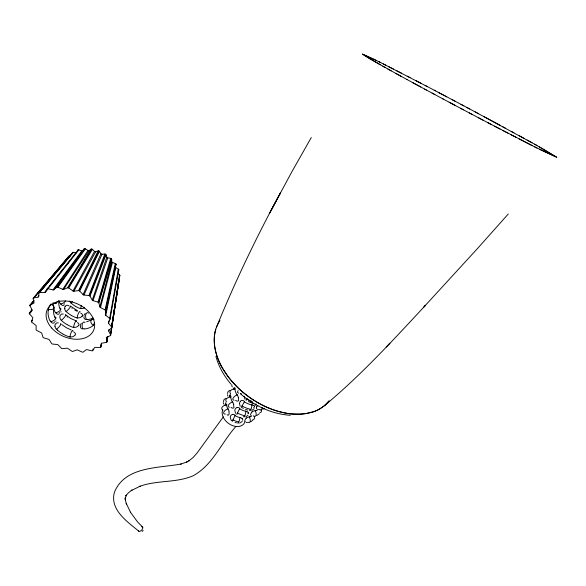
<?xml version="1.0" encoding="UTF-8"?>
<svg xmlns="http://www.w3.org/2000/svg" width="586" height="586" viewBox="0 0 586 586"><rect width="100%" height="100%" fill="white"/><g stroke="black" fill="none" stroke-linecap="round" stroke-linejoin="round"><path stroke-width="0.88" d="M100.799 347.08L101.473 343.594A0.989 0.681 22.1 0 1 101.993 343.154L106.381 342.363A0.989 0.689 22 0 0 106.901 341.733L106.315 337.954A0.996 0.696 22.1 0 1 106.63 337.39L110.329 335.632A0.996 0.696 22 0 0 110.586 334.87L108.747 331.046A0.996 0.703 22.1 0 1 108.842 330.387L111.589 327.772A1.004 0.703 22.2 0 0 111.56 326.922L108.578 323.318A1.004 0.711 22.3 0 1 108.439 322.615L110.029 319.297A1.011 0.718 22.5 0 0 109.707 318.418L105.766 315.297A1.011 0.718 22.7 0 1 105.392 314.594L105.692 310.8L115.999 264.513A0.96 0.711 23.7 0 0 115.31 263.488L112.446 262.447A0.967 0.711 23.9 0 1 111.728 261.605L111.684 259.246A0.967 0.711 24.1 0 0 110.717 258.338L107.773 257.891A0.967 0.718 24.3 0 1 106.842 257.181L106.029 254.764A0.967 0.718 24.5 0 0 104.857 254.038L102.045 254.229A0.967 0.718 24.7 0 1 100.975 253.701L99.444 251.394A0.967 0.718 24.9 0 0 98.148 250.911L95.665 251.716A0.967 0.718 25 0 1 94.522 251.416L92.39 249.38A0.967 0.718 25.2 0 0 91.057 249.167L89.087 250.544L63.618 289.403A1.026 0.725 25.1 0 1 62.731 289.352L57.897 287.191A1.026 0.725 25.3 0 0 56.827 287.243L53.839 289.77A1.026 0.725 25.5 0 1 53.026 289.902L48.001 288.715A1.026 0.718 25.6 0 0 47.07 289.001L45.269 292.246A1.018 0.718 25.7 0 1 44.595 292.56L39.738 292.414A1.018 0.711 25.8 0 0 39.006 292.905L38.5 296.633A1.018 0.711 25.8 0 1 38.009 297.102L33.658 297.996A1.011 0.703 25.8 0 0 33.182 298.655L33.988 302.603A1.011 0.703 25.8 0 1 33.71 303.189L30.164 305.035A1.004 0.696 25.7 0 0 29.959 305.811L31.996 309.708A1.004 0.689 25.6 0 1 31.944 310.375L29.432 313.019A0.996 0.689 25.5 0 0 29.52 313.869L32.626 317.451A0.996 0.681 25.4 0 1 32.801 318.139L31.468 321.399A0.996 0.681 25.2 0 0 31.827 322.256L35.783 325.296A0.989 0.674 25 0 1 36.171 325.977L36.09 329.61A0.989 0.674 24.8 0 0 36.698 330.423L41.218 332.731A0.982 0.674 24.6 0 1 41.796 333.353L42.946 337.133A0.982 0.667 24.4 0 0 43.76 337.844L48.557 339.287A0.982 0.667 24.2 0 1 49.283 339.807L51.583 343.477A0.982 0.667 24 0 0 52.542 344.048L57.303 344.546A0.982 0.667 23.7 0 1 58.124 344.934L61.42 348.26A0.974 0.667 23.5 0 0 62.475 348.655L66.899 348.179A0.974 0.667 23.3 0 1 67.764 348.414L71.844 351.19A0.974 0.667 23.1 0 0 72.92 351.373L76.729 349.967A0.974 0.667 22.9 0 1 77.586 350.025L82.194 352.061A0.974 0.667 22.7 0 0 83.227 352.032L86.164 349.776A0.982 0.674 22.6 0 1 86.955 349.666L91.804 350.824A0.982 0.674 22.4 0 0 92.72 350.582L94.602 347.615A0.982 0.674 22.3 0 1 95.276 347.33L100.052 347.527A0.982 0.681 22.2 0 0 100.799 347.08L101.568 343.286M53.729 309.093L53.868 308.229A3.985 3.011 26.3 0 0 51.282 304.251M48.367 310.236L48.557 309.196A3.992 2.512 11.3 0 0 52.938 309.137A3.992 2.512 11.3 0 0 53.678 306.383M111.56 326.922L119.573 274.841L118.108 273.494M110.329 335.632L114.336 309.474M114.6 307.767L114.988 305.225M115.12 304.376L115.508 301.849M115.764 300.164L116.145 297.651M116.277 296.824L117.163 291.015M118.174 284.444L118.423 282.818M110.586 334.87L116.826 294.26M116.958 293.425L117.976 286.796M118.101 285.975L118.694 279.83M111.589 327.772L119.603 275.881A0.952 0.703 23.2 0 0 119.573 274.841M110.629 335.317L119.097 280.819M111.75 327.376L119.866 275.405M108.747 331.046L109.033 329.31M80.26 325.406L81.271 323.311M106.381 342.363L107.377 336.467M106.901 341.733L107.787 336.562M106.791 342.143L107.758 336.518M108.578 323.318L109.011 320.835M109.707 318.418L118.328 269.12L115.742 267.56A0.96 0.711 23.6 0 1 115.281 266.645L115.999 264.513M110.029 319.297L118.782 269.641M100.55 347.417L101.393 343.279M105.392 314.594L115.281 266.645M105.766 315.297L115.742 267.56M105.692 310.8A1.018 0.725 22.9 0 0 105.099 309.95L115.31 263.488M105.546 310.331L115.896 263.927M92.72 350.582L93.101 349.036M105.099 309.95L100.462 307.547A1.018 0.725 23.1 0 1 99.884 306.896L111.728 261.605M219.376 321.516A66.394 44.243 36.1 0 0 215.802 329.134C212.674 339.712 214.688 351.146 218.9 361.13A60.204 40.273 36 0 0 222.321 367.92L227.602 375.882A78.202 51.773 36.3 0 0 231.975 381.361L238.216 388.02A61.926 41.408 36.2 0 0 243.131 392.444L249.914 397.63A71.258 47.371 36.1 0 0 256.939 402.15L260.528 404.164A65.647 43.789 36.2 0 0 267.839 407.673L271.552 409.16A71.162 47.319 36.1 0 0 279.039 411.606L286.613 413.32A61.728 41.24 36.3 0 0 292.37 414.031L300.113 414.119A77.967 51.766 35.8 0 0 305.885 413.548L313.407 411.812A59.919 39.973 36.5 0 0 318.982 409.424L324.505 405.622L329.098 400.78M100.462 307.547L112.446 262.447M77.513 251.182L77.77 250.222A0.967 0.711 25.7 0 1 78.883 249.87L81.74 250.969A0.967 0.711 25.6 0 0 82.773 250.779L84.098 248.933A0.967 0.711 25.5 0 1 85.366 248.86L87.959 250.478A0.967 0.718 25.4 0 0 89.087 250.544M99.884 306.896L98.851 302.881A1.018 0.725 23.3 0 0 98.03 302.127L110.717 258.338M98.565 302.427L111.391 258.668M98.851 302.881L111.684 259.246M60.878 312.096L61.061 311.54M98.03 302.127L93.02 300.618A1.026 0.733 23.6 0 1 92.273 300.069L106.842 257.181M93.02 300.618L107.773 257.891M83.82 315.605L85.153 313.517M63.618 289.403L67.588 287.792A1.026 0.733 24.9 0 1 68.716 287.975L73.001 290.956A1.026 0.733 24.7 0 0 73.909 291.205L78.568 290.612A1.026 0.733 24.4 0 1 79.674 291.03L83.095 294.619A1.026 0.733 24.1 0 0 83.952 295.036L88.969 295.512L104.857 254.038M89.555 295.71L105.575 254.229M92.273 300.069L89.973 296.12L106.029 254.764M82.392 315.913L82.172 316.323M216.571 326.966C235.316 281.09 256.785 236.363 280.46 192.838L269.772 212.974M83.095 294.619L100.975 253.701M83.952 295.036L102.045 254.229M143.189 530.308L142.156 531.458M78.568 290.612L98.148 250.911M234.275 387.588L233.968 388.196M79.161 290.693L98.858 250.94M230.049 395.675L229.661 396.436M79.674 291.03L99.444 251.394M75.213 335.031L75.323 334.774A3.919 2.527 2.8 0 0 73.873 332.108M55.714 321.443L55.963 320.967M271.047 210.455L292.048 171.442L311.298 137.52M73.001 290.956L94.522 251.416M73.909 291.205L95.665 251.716M65.149 306.515L65.449 306.09M246.918 398.253L246.01 400.238L246.391 399.923M235.111 415.437L232.495 420.946M78.678 325.684L78.89 325.252A3.89 2.469 4.1 0 0 77.367 322.608M67.588 287.792L91.057 249.167M68.144 287.741L91.709 249.043M68.716 287.975L92.39 249.38M239.74 408.589L236.781 414.295L237.044 414.031M242.208 421.371L239.718 423.151M62.731 289.352L87.959 250.478M244.457 401.608L241.344 407.248L243.395 408.427M56.827 287.243L84.098 248.933M57.311 287.074L84.648 248.662M57.897 287.191L85.366 248.86M254.207 408.625L251.76 410.515M31.468 321.399L32.398 320.103M31.49 321.831L32.501 320.425M223.325 416.873L196.925 453.227L193.006 457.607L188.824 460.904L189.256 460.633L186.575 462.127L187.022 461.936L180.744 464.097L181.14 464.017C158.242 468.28 125.243 466.251 114.497 492.028C109.362 509.512 127.279 521.665 138.736 531.143M53.026 289.902L81.74 250.969M53.839 289.77L82.773 250.779M235.814 426.549C221.486 442.562 212.74 465.042 193.255 475.729C176.181 483.157 156.623 479.934 139.263 486.505L140.164 486.204L131.198 490.592L132.011 489.999L128.415 492.819L125.741 495.903L126.342 495.155L125.221 498.73L125.199 497.844L125.309 499.814L125.214 499.382L126.437 504.077L126.217 503.308L130.663 512.611L130.37 512.157L137.871 522.294L142.669 527.056M29.3 313.415L31.908 310.075M29.432 313.019L31.827 309.957M29.52 313.869L31.908 310.822M47.07 289.001L78.172 249.826M48.001 288.715L78.883 249.87M44.595 292.56L48.228 288.004M49.773 286.063L52.843 282.218M53.355 281.588L54.872 279.676M57.391 276.526L58.886 274.651M60.878 272.16L61.867 270.922M66.76 264.791L68.21 262.968M69.177 261.759L70.62 259.957M45.269 292.246L47.363 289.623M118.072 270.966L118.702 270.197A0.96 0.703 23.4 0 0 118.328 269.12M29.893 305.357L33.519 300.955L30.164 305.035M38.009 297.102L39.123 295.754M29.959 305.811L34.252 300.64M39.24 292.539L72.737 252.441M39.006 292.905L72.503 252.932A0.967 0.703 25.9 0 1 73.389 252.332L76.312 252.822M39.738 292.414L73.389 252.332M33.263 298.23L68.716 256.302M33.658 297.996L69.258 256.045L69.954 256.016M33.182 298.655L68.665 256.858A0.96 0.696 25.9 0 1 69.258 256.045M508.267 213.993L477.304 248.742L423.942 306.954L425.553 305.225C393.338 339.895 361.284 375.018 324.827 405.336M389.36 343.762L389.873 343.206L386.299 346.993M247.995 415.306L245.695 416.888M259.459 413.665L256.749 415.577M252.793 420.279L250.603 421.832M119.222 276.123L119.603 275.881M263.004 409.218L264.704 408.193M90.127 320.476L86.633 321.751M87.226 319.282L86.376 319.326A3.86 2 87.3 0 1 85.908 314.191A3.86 2 87.3 0 1 88.501 313.202M84.098 328.702L82.838 328.768A3.89 1.985 88 0 1 82.465 323.589A3.89 1.985 88 0 1 85.036 322.564M290.348 415.284C271.831 414.134 254.229 405.724 240.311 393.704M246.171 422.316L247.285 422.674M235.081 422.374L236.51 422.85M245.527 409.35L247.717 410.097M253.452 403.556L248.398 401.571M76.363 320.945L70.694 318.484L65.749 314.909M71.074 329.896L66.408 327.75L61.816 324.578M375.912 60.204L362.412 54.095L380.329 64.826M539.347 149.225L556.7 157.238L539.376 146.852M378.322 61.405L380.79 62.636M534.513 146.793L536.952 148.024M383.303 63.896L385.837 65.178M532.037 145.54L519.159 138.955M77.359 310.595L70.518 306.17M388.408 66.482L393.638 69.148M396.297 70.51L401.718 73.301M511.058 134.78L516.486 137.578M407.248 76.151L410.039 77.594M508.318 133.359L502.795 130.495M415.657 80.509L421.305 83.446M500.026 129.052L494.459 126.151M426.952 86.398L378.834 61.662L362.412 54.095L369.246 58.497L391.221 70.877M487.274 122.386L535.436 147.254L556.7 157.238L535.472 144.669L475.143 111.889M425.136 85.446L435.435 90.845M478.249 117.647L491.669 124.693M438.262 92.339L446.774 96.822M434.219 90.207L455.3 101.327M469.313 112.93L483.267 120.284M460.574 108.3L471.964 114.329M452.267 99.723L463.826 105.854M463.431 109.809L442.818 98.844M466.661 107.363L478.572 113.721M460.984 104.345L469.679 108.974M449.154 102.22L454.861 105.268M443.448 99.181L424.586 89.057M483.56 116.394L500.232 125.367M432.08 93.086L434.915 94.61M426.41 90.039L406.691 79.359M502.986 126.862L505.74 128.349M412.288 82.399L420.755 86.992M511.204 131.323L513.915 132.802M406.977 79.52L387.895 69.045M524.499 138.596L519.269 135.725M395.755 73.382L401.168 76.341M532.088 142.786L527.07 140.01M534.549 144.156L536.981 145.504M382.819 66.225L385.339 67.624M232.334 421.144L231.133 420.199L230.239 417.349M57.604 330.094L56.564 329.171A3.926 0.74 -47.2 0 0 60.19 325.435A3.926 0.74 -47.2 0 0 60.314 323.882M230.965 384.145C224.116 376.051 218.666 366.668 215.934 356.376M54.308 322.732A3.912 2.615 72.2 0 1 50.733 321.633L50.264 320.857M235.616 413.306L234.796 410.412M55.428 312.272L55.663 312.748A3.919 1.67 -27.1 0 0 60.131 310.477A3.919 1.67 -27.1 0 0 60.021 308.177M55.633 312.675L55.648 312.712A3.882 2.571 72.2 0 0 59.201 313.862M240.201 406.303L239.44 403.373M64.021 305.123A3.853 2.527 72.2 0 1 60.622 303.856L60.512 303.804M244.875 399.191L244.172 396.217M227.976 396.151L227.361 394.671M223.815 404.106L223.259 402.633M64.841 308.807L64.797 308.463M72.503 252.932L72.539 253.379M245.109 421.341A12.789 9.083 36.6 0 1 230.759 424.813A12.789 9.083 36.6 0 1 222.709 409.739M141.687 526.814A2.857 1.333 -49.5 0 1 142.706 528.25A2.857 1.333 -49.5 0 1 140.376 531.106A2.857 1.333 -49.5 0 1 138.589 530.616M328.885 401.183A67.756 45.144 36.2 0 1 253.753 400.187A67.756 45.144 36.2 0 1 215.809 329.134M233.624 388.628A3.897 0.571 -63.4 0 1 233.748 388.196M232.298 386.943A3.904 3.113 41.9 0 1 231.792 384.694M229.902 396.4A14.987 9.076 40.6 0 1 230.21 396.085M229.404 396.612A3.868 0.674 -62.9 0 1 230.335 394.217M227.654 393.558A3.882 3.091 44.5 0 1 230.686 390.51M225.031 405.219A3.816 0.608 -62.1 0 1 225.896 402.707M223.618 401.813A3.853 3.069 47.7 0 1 226.372 398.539M255.247 404.04A15.339 11.581 45.7 0 1 255.518 405.27M241.688 393.938A3.963 2.395 59.8 0 1 240.436 393.316M238.78 393.067A3.977 1.817 -35.7 0 1 238.15 390.584M237.059 394.935A17.441 11.09 29.3 0 1 234.898 389.075M237.33 395.067A3.882 1.348 68.6 0 1 238.465 397.616M234.092 400.194A3.948 1.868 -34.8 0 1 233.279 397.872A3.948 1.868 -34.8 0 1 237.367 394.891M234.627 388.555A3.89 0.733 -79.2 0 1 235.294 388.269M230.613 393.646A3.926 2.747 -9 0 1 230.73 390.415A3.926 2.747 -9 0 1 235.081 389.119M233.917 389.331A3.919 0.571 -71 0 1 234.612 388.166M238.26 397.623A3.948 1.817 68.5 0 1 238.495 399.791M238.751 400.414A3.926 2.351 60.1 0 1 235.631 400.37M232.43 401.959A16.027 10.182 28.9 0 1 230.701 397.198M232.671 402.121A3.838 1.223 69.5 0 1 233.748 404.633M229.485 407.211A3.912 1.926 -33.8 0 1 228.621 404.831A3.912 1.926 -33.8 0 1 232.701 401.93M230.423 396.597A3.853 0.747 -80.8 0 1 231.06 396.385M226.482 401.798A3.897 2.696 -10.9 0 1 226.57 398.619A3.897 2.696 -10.9 0 1 230.869 397.235M230.064 396.297A3.868 1.89 -72.3 0 1 230.393 396.217M233.514 404.64A3.912 1.707 69.4 0 1 233.777 406.765M234.07 407.446A3.89 2.3 60.5 0 1 231.023 407.395M227.895 408.852A14.643 9.266 28.5 0 1 226.577 405.204M228.1 409.05A3.787 1.077 70.5 0 1 229.111 411.526M225.376 414.112A3.882 2.007 -32.5 0 1 223.925 411.855A3.882 2.007 -32.5 0 1 228.122 408.838M226.291 404.501A3.816 0.754 -82.7 0 1 226.892 404.391M222.98 410.222A3.868 2.644 -13.2 0 1 222.262 406.984A3.868 2.644 -13.2 0 1 226.731 405.234M225.771 404.333A3.831 1.992 -73 0 1 226.218 404.215M228.943 411.899A3.86 1.729 69.7 0 1 227.082 414.749M250.823 409.365A21.103 14.606 26.7 0 1 241.989 405.915M251.951 404.692A3.963 0.996 -78.9 0 1 250.881 409.614A3.963 0.996 -78.9 0 1 249.533 409.878M251.951 404.97A17.675 12.753 27.5 0 1 244.303 401.82M240.399 401.52A3.941 2.454 51 0 1 244.538 401.447M251.863 404.794A3.89 1.443 7 0 1 254.126 405.702M239.689 402.897A3.926 3.135 33.3 0 1 240.128 401.63M253.958 405.776A3.948 1.765 1.3 0 1 254.661 406.962M254.134 407.109A3.926 1.802 -11.7 0 1 253.65 407.512M256.961 408.911A3.904 1.633 -38.9 0 1 256.8 406.94M256.39 406.867A3.934 1.553 -18.4 0 1 257.95 405.688M262.162 407.453A3.956 2.154 70.5 0 1 259.151 409.365M244.736 415.76A19.675 13.756 25.9 0 1 237.374 412.94M245.893 411.094A3.934 0.879 -78.2 0 1 244.823 415.87A3.934 0.879 -78.2 0 1 243.608 416.412M245.886 411.335A16.262 11.815 26.6 0 1 239.608 408.779M237.066 407.438A3.882 2.227 39.4 0 1 239.857 408.31M245.805 411.204A3.846 1.384 8.9 0 1 248.068 412.134M234.949 409.775A3.897 3.135 30.9 0 1 237.074 407.607M247.885 412.214A3.919 1.721 3.1 0 1 248.647 413.364M248.142 413.518A3.89 1.787 -11.1 0 1 247.797 413.826M258.411 409.284A16.496 12.87 35 0 1 255.306 410.976M251.921 411.804A3.86 0.974 -22.9 0 1 255.862 410.405M255.232 410.859A3.926 2.11 68.7 0 1 255.994 415.379A3.926 2.11 68.7 0 1 253.394 415.789M250.896 415.335A3.875 1.597 -40.6 0 1 252.244 411.855M261.07 409.372A3.912 2.41 40.2 0 1 259.913 412.661M238.722 422.052A18.269 12.914 24.9 0 1 232.854 419.854M239.923 417.386A3.904 0.747 -77.3 0 1 238.839 422.008A3.904 0.747 -77.3 0 1 237.748 422.814M239.901 417.584A14.87 10.878 25.6 0 1 235.001 415.599M232.539 414.324A3.838 2.146 37.5 0 1 235.22 415.159M239.842 417.496A3.794 1.311 11 0 1 242.106 418.455M230.342 416.836A3.853 3.128 28 0 1 232.437 414.507M242.186 418.455A3.868 1.67 5.2 0 1 242.384 418.638M242.128 418.712A3.868 1.743 2.5 0 1 242.523 420.228M251.819 415.848A15.104 11.954 34.5 0 1 249.358 417.217M246.105 418.067A3.824 0.85 -23.6 0 1 250.039 416.617M249.292 417.122A3.897 2.073 66.6 0 1 250.2 421.371A3.897 2.073 66.6 0 1 247.922 422.184M244.816 421.239A3.838 1.56 -42.6 0 1 246.318 418.17M254.185 416.258A3.882 2.329 42.3 0 1 252.888 419.51M252.361 401.535A22.561 15.456 27.5 0 1 246.706 398.773M256.353 404.106A3.992 1.099 -79.5 0 1 255.855 404.054M219.669 321.055A71.419 47.583 36.3 0 1 219.999 320.579M88.969 295.512A1.026 0.733 23.9 0 1 89.973 296.12M118.98 280.247A0.952 0.696 23.1 0 1 118.672 281.192M93.269 325.259A3.926 2.908 47.3 0 1 90.808 321.231A3.926 2.908 47.3 0 1 93.445 318.843M91.057 320.132A3.934 2.512 24.9 0 1 94.038 319.626M93.364 325.34A23.982 15.771 29 0 1 84.274 329.017M94.405 322.952A3.904 0.586 -66.2 0 1 93.357 324.93M82.794 328.893A3.875 2.776 -37.1 0 1 80.765 327.874A3.904 2.644 -26.5 0 1 80.656 326.006M67.405 317.18A22.795 16.152 31.5 0 1 67.082 316.945M67.075 324.615A23.682 17.133 30.9 0 1 61.288 320.359M61.376 320.344A3.868 3.238 58.6 0 1 59.926 317.605A3.89 2.923 60.6 0 1 60.285 315.202M65.288 314.968A3.897 0.689 -47.4 0 1 64.958 316.608A3.897 0.689 -47.4 0 1 61.449 320.242M73.66 327.53A23.762 16.708 31.1 0 1 67.397 324.791M78.436 325.648A3.89 2.776 -12.2 0 1 73.704 327.288M73.675 327.347A3.882 0.952 -72.5 0 1 75.008 322.403A3.882 0.952 -72.5 0 1 76.598 321.436M60.724 314.953A3.868 2.696 65.4 0 1 63.281 314.118M70.086 336.935A3.912 0.982 -73.1 0 1 71.529 331.625A3.912 0.982 -73.1 0 1 73.03 331.412M56.49 329.266A3.897 3.26 59.7 0 1 55.033 326.512M62.805 333.947A25.205 18.012 30.5 0 1 57.472 330.204M70.071 337.126A25.279 17.639 30.6 0 1 63.09 334.137M74.898 335.163A3.919 2.805 -12.8 0 1 70.115 336.877M54.981 326.505A3.919 2.952 61.4 0 1 55.399 324.065M55.824 323.831A3.897 2.732 66 0 1 58.322 322.937M75.477 306.288A20.737 15.214 32.1 0 1 70.877 302.881M70.928 302.889A3.809 3.216 56.2 0 1 69.668 300.955M72.408 301.482A3.831 0.557 -48 0 1 71.016 302.772M80.67 308.727A20.803 14.84 32.3 0 1 75.821 306.493M84.552 307.745A3.824 2.703 -10.9 0 1 80.729 308.5M80.692 308.566A3.824 0.886 -71.1 0 1 81.337 305.68M86.267 319.473A3.846 2.74 -37.9 0 1 84.267 318.462A3.875 2.608 -26.8 0 1 84.106 318.22A3.868 2.6 -24.3 0 1 84.15 316.638M93.152 318.044A22.488 14.855 29.3 0 1 87.446 319.582M77.374 311.334A21.396 14.826 31.7 0 1 74.642 309.979M72.21 308.463A21.323 15.214 32.1 0 1 71.917 308.258M71.309 315.385A22.195 16.174 31.5 0 1 66.123 311.554M66.189 311.547A3.838 3.223 57.4 0 1 64.746 308.829M70.078 306.251A3.868 0.623 -47.7 0 1 69.727 307.811A3.868 0.623 -47.7 0 1 66.269 311.437M77.191 318.059A22.268 15.771 31.7 0 1 71.639 315.576M81.93 316.272A3.853 2.74 -11.6 0 1 77.242 317.832M77.206 317.89A3.853 0.923 -71.9 0 1 78.605 312.997A3.853 0.923 -71.9 0 1 80.157 312.082M64.672 308.412A3.853 2.813 61.2 0 1 65.105 306.471M65.551 306.207A3.838 2.659 64.9 0 1 69.06 305.958M80.875 313.276A3.86 2.403 5.4 0 1 82.48 315.869M60.475 309.738A19.067 14.606 25.5 0 1 58.886 300.911M55.113 312.25A23.477 17.924 25.3 0 1 53.363 303.716M59.406 312.411A3.882 1.817 75.5 0 1 59.274 313.1M58.725 300.86A3.956 2.454 10.7 0 1 58.395 301.131M57.523 301.541A3.956 2.454 10.7 0 1 57.267 301.607M65.603 300.962A3.89 1.655 -26 0 1 60.57 303.922M60.19 303.731A21.99 16.965 25.5 0 1 59.149 300.889M64.226 303.541A3.853 1.729 75.7 0 1 64.101 304.317M55.523 318.601A20.547 15.566 25.6 0 1 53.626 309.064M54.703 316.96A3.948 1.692 -28.2 0 1 55.318 319.18A3.948 1.692 -28.2 0 1 50.689 321.692M48.308 309.459A3.934 1.253 -61.4 0 1 49.48 306.39M50 320.901A24.993 18.877 25.4 0 1 48.257 310.199M49.466 306.31A3.956 0.747 -63.5 0 1 50.975 303.936M54.417 321.846A3.912 1.905 75.4 0 1 54.373 322.007M56.915 302.105A3.999 2.498 41.4 0 1 52.923 302.859M56.798 302.471A4.007 3.04 23.4 0 1 54.242 303.445M51.663 327.984A25.381 17.683 23.9 0 0 93.137 331.288A25.381 17.683 23.9 0 0 66.321 301.036A25.381 17.683 23.9 0 0 51.663 327.984"/></g></svg>
